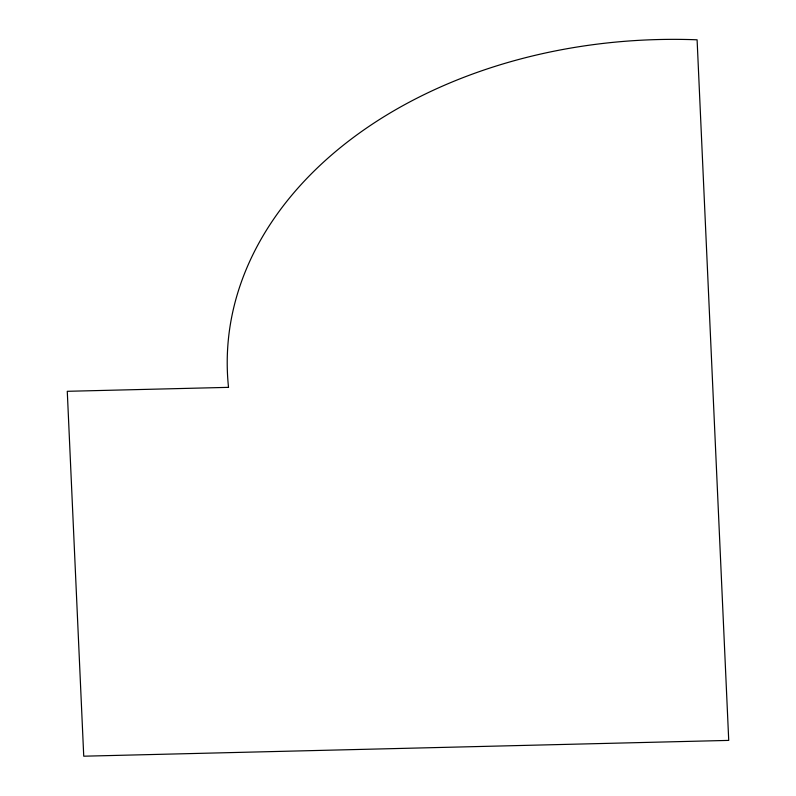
<?xml version="1.0" encoding="UTF-8"?>
<svg xmlns="http://www.w3.org/2000/svg" width="796" height="796" viewBox="0 0 796 796"><rect width="100%" height="100%" fill="white"/><g stroke="black" fill="none" stroke-linecap="round" stroke-linejoin="round"><path stroke-width="1.19" d="M228.522 387.353L67.272 391.304L83.739 756.2L728.728 740.399L697.097 39.8A445.949 322.937 -0.1 0 0 228.522 387.353"/></g></svg>
